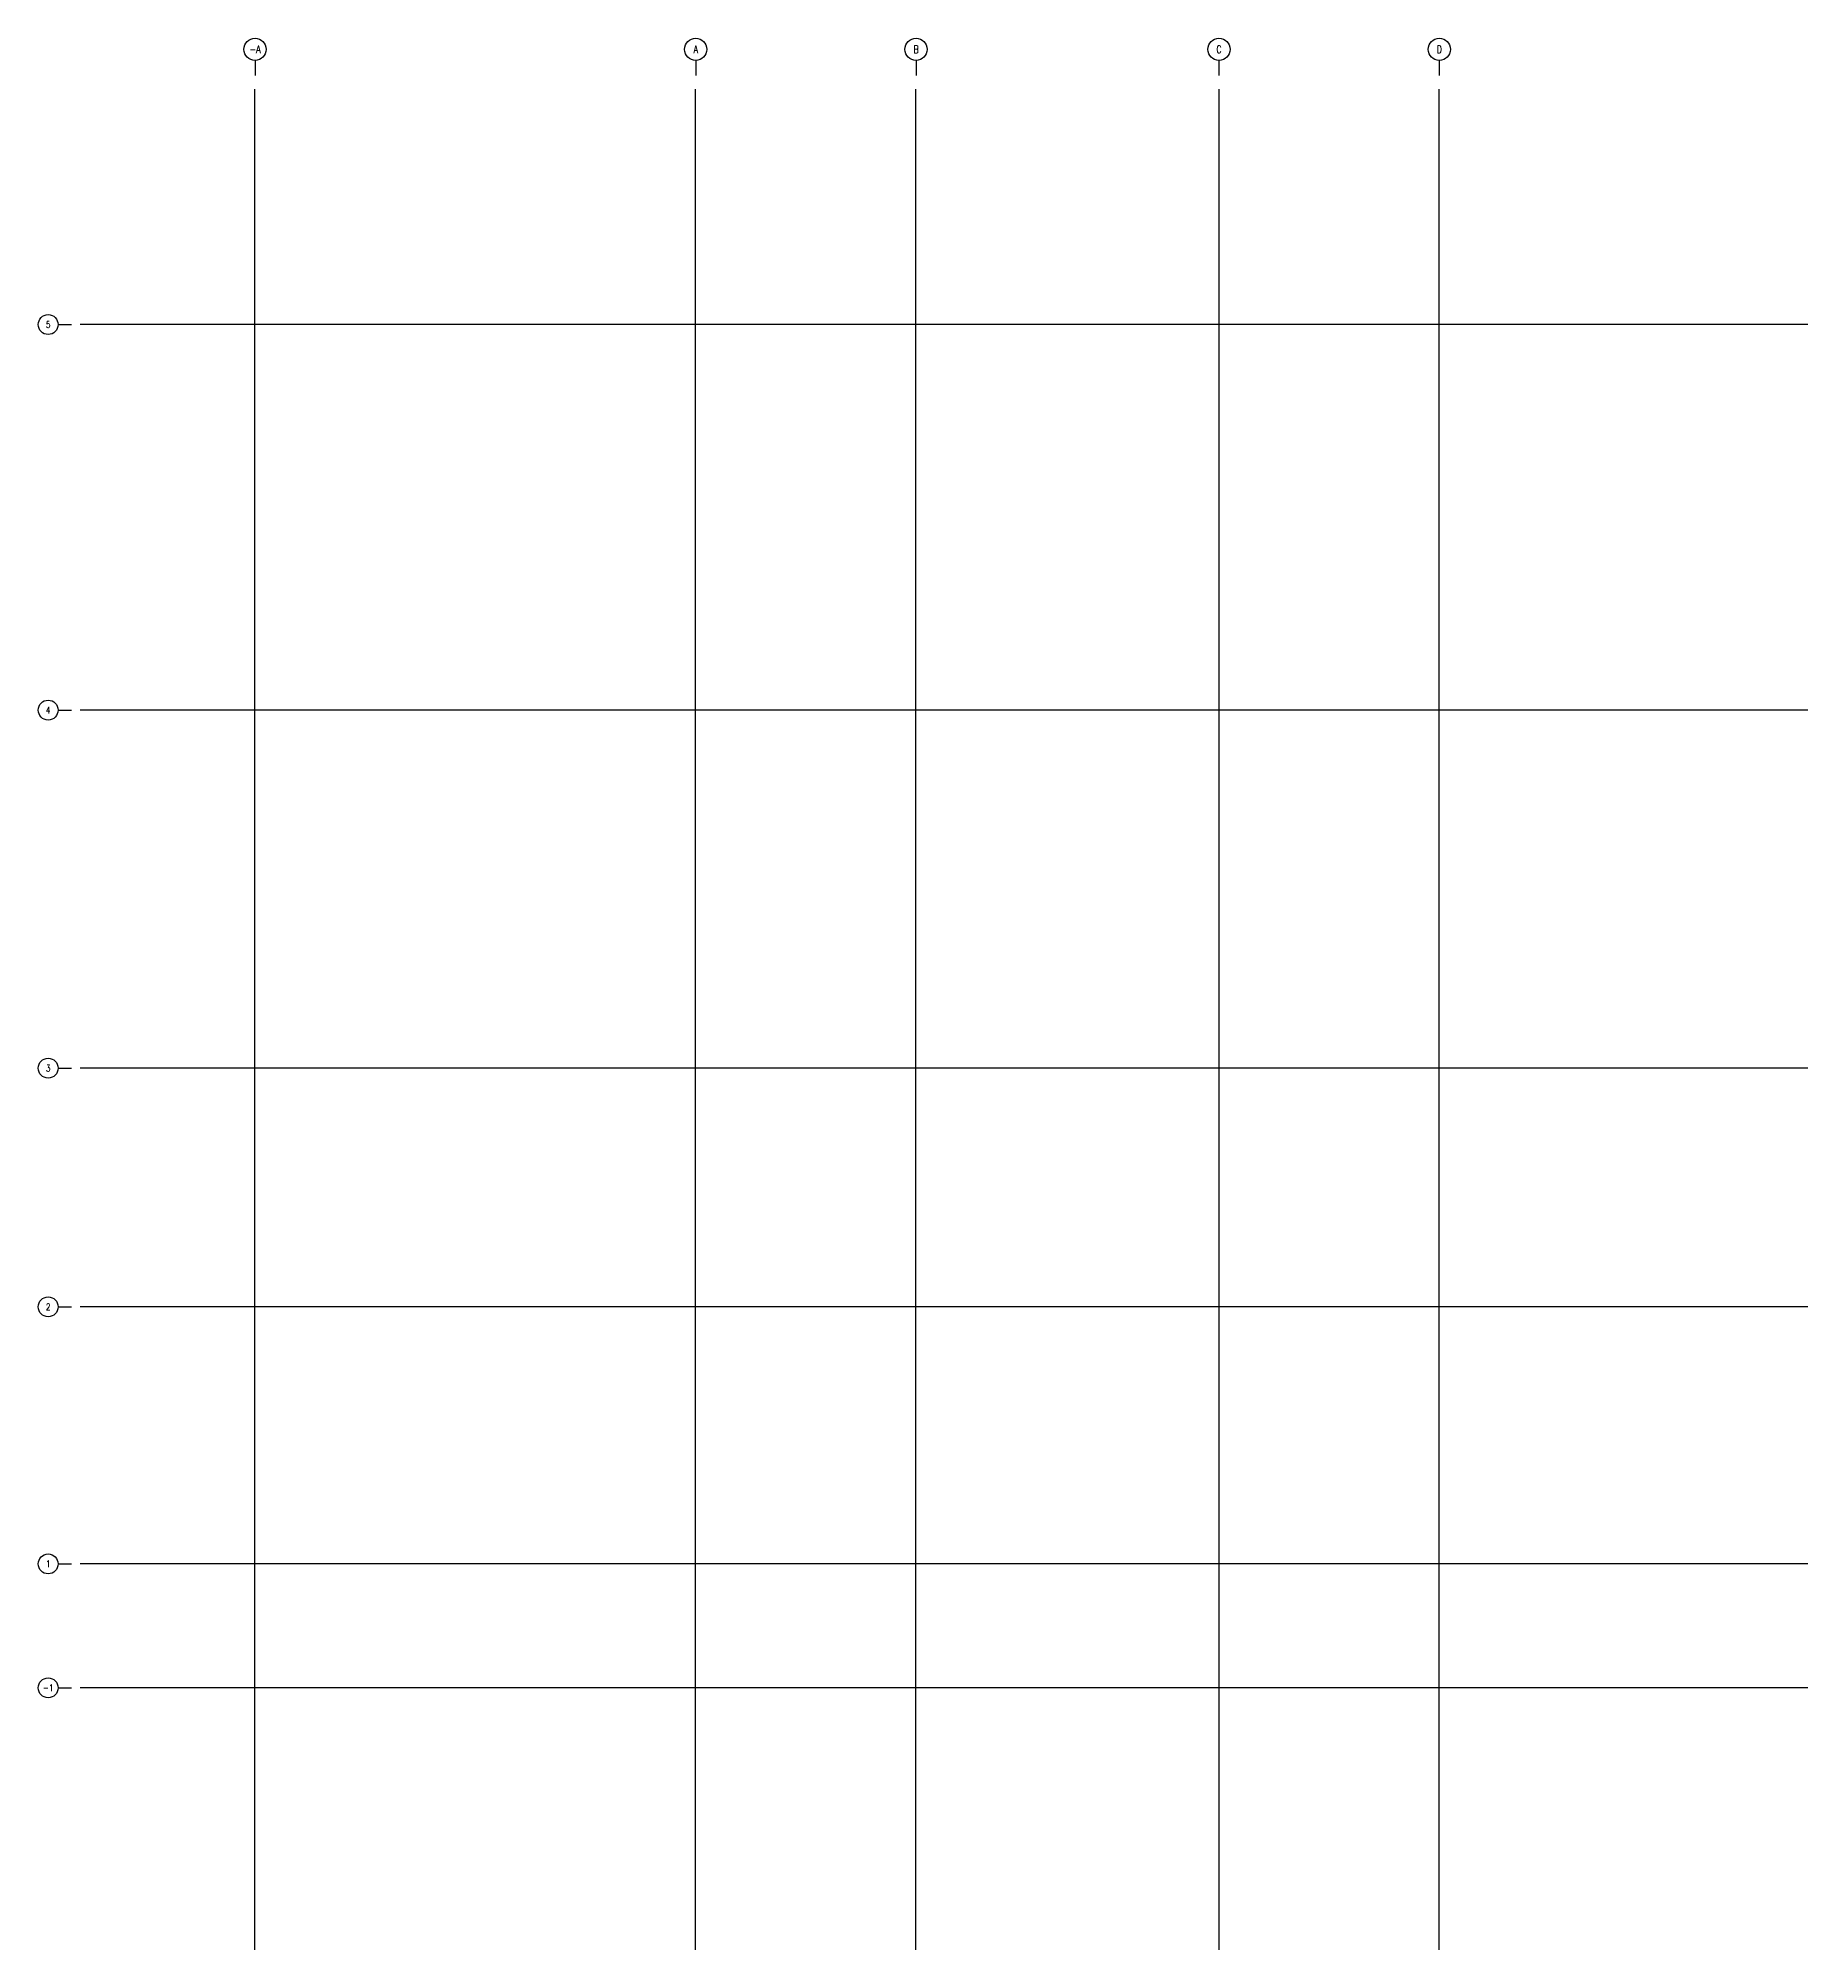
# Model space of a CAD drawing. Header units: inches. Extents: x -235 to 1307, y -1404 to 262.
import ezdxf
from ezdxf.enums import TextEntityAlignment as Align

# ---------------------------------------------------------------- set-up
doc = ezdxf.new("R2010")
doc.units = ezdxf.units.IN
doc.header["$MEASUREMENT"] = 0
doc.layers.get('0').update_dxf_attribs({"linetype": 'CONTINUOUS'})
doc.layers.add('Architectural_Plan_Dim', color=2, linetype='CONTINUOUS')
doc.layers.add('GRID', color=131, linetype='CONTINUOUS')
doc.styles.add('ROMANS80', font='romans.shx', dxfattribs={"width": 0.8})

# ---------------------------------------------------------------- blocks, each defined once
blk = doc.blocks.new('Gridline')
blk.add_line((-0.5, -21.1), (-0.5, -69.7))
blk.add_circle((-0.5, 14.9), 36)
at = {"color": 5, "style": 'ROMANS80', "width": 0.8}
blk.add_attdef('GRID', text='', height=24, dxfattribs=at).set_placement((-0.5, 14.9), align=Align.MIDDLE)
blk = doc.blocks.new('Gridline-Left')
blk.add_line((-48.6, 0), (0, 0))
blk.add_circle((-84.6, 0), 36)
at = {"color": 5, "style": 'ROMANS80', "width": 0.8}
blk.add_attdef('GRID', text='', height=24, dxfattribs=at).set_placement((-84.6, 0), align=Align.MIDDLE)

msp = doc.modelspace()

# ---------------------------------------------------------------- linework, layer by layer
at = {"layer": 'GRID'}
for p, q in [((-46.1, -1404.1), (-46.1, 217.2)), ((337.9, -1404.1), (337.9, 217.2)), ((529.9, -1404.1), (529.9, 217.2)), ((793.9, 217.2), (793.9, -1404.1)), ((985.9, -1404.1), (985.9, 217.2)), ((1307, 12.2), (-198.3, 12.2)), ((1307, -323.8), (-198.3, -323.8)), ((1307, -635.8), (-198.3, -635.8)), ((1307, -843.8), (-198.3, -843.8)), ((1307, -1067.8), (-198.3, -1067.8)), ((1307, -1175.8), (-198.3, -1175.8))]:
    msp.add_line(p, q, dxfattribs=at)

# ---------------------------------------------------------------- block references
at = {"layer": 'Architectural_Plan_Dim'}
for name, p, xscale, yscale, zscale, values in [('Gridline', (-45.9, 248), 0.2699999999895226, 0.2700000000004366, 0.2700000000000001, {'GRID': '-A'}), ('Gridline', (338.1, 248), 0.2699999999895226, 0.2700000000004366, 0.2700000000000001, {'GRID': 'A'}), ('Gridline', (530.1, 248), 0.2699999999895226, 0.2700000000004366, 0.2700000000000001, {'GRID': 'B'}), ('Gridline', (794.1, 248), 0.2699999999895226, 0.2700000000004366, 0.2700000000000001, {'GRID': 'C'}), ('Gridline', (986.1, 248), 0.2699999999895226, 0.2700000000004366, 0.2700000000000001, {'GRID': 'D'}), ('Gridline-Left', (-206, 12.2), 0.2400000000052387, 0.2400000000052387, 0.24, {'GRID': '5'}), ('Gridline-Left', (-206, -323.8), 0.2400000000052387, 0.2400000000052387, 0.24, {'GRID': '4'}), ('Gridline-Left', (-206, -635.8), 0.2400000000052387, 0.2400000000052387, 0.24, {'GRID': '3'}), ('Gridline-Left', (-206, -843.8), 0.2400000000052387, 0.2400000000052387, 0.24, {'GRID': '2'}), ('Gridline-Left', (-206, -1067.8), 0.2400000000052387, 0.2400000000052387, 0.24, {'GRID': '1'}), ('Gridline-Left', (-206, -1175.8), 0.2400000000052387, 0.2400000000052387, 0.24, {'GRID': '-1'})]:
    msp.add_blockref(name, p, dxfattribs=dict(at, xscale=xscale, yscale=yscale, zscale=zscale)).add_auto_attribs(values)

doc.saveas('drawing.dxf')
